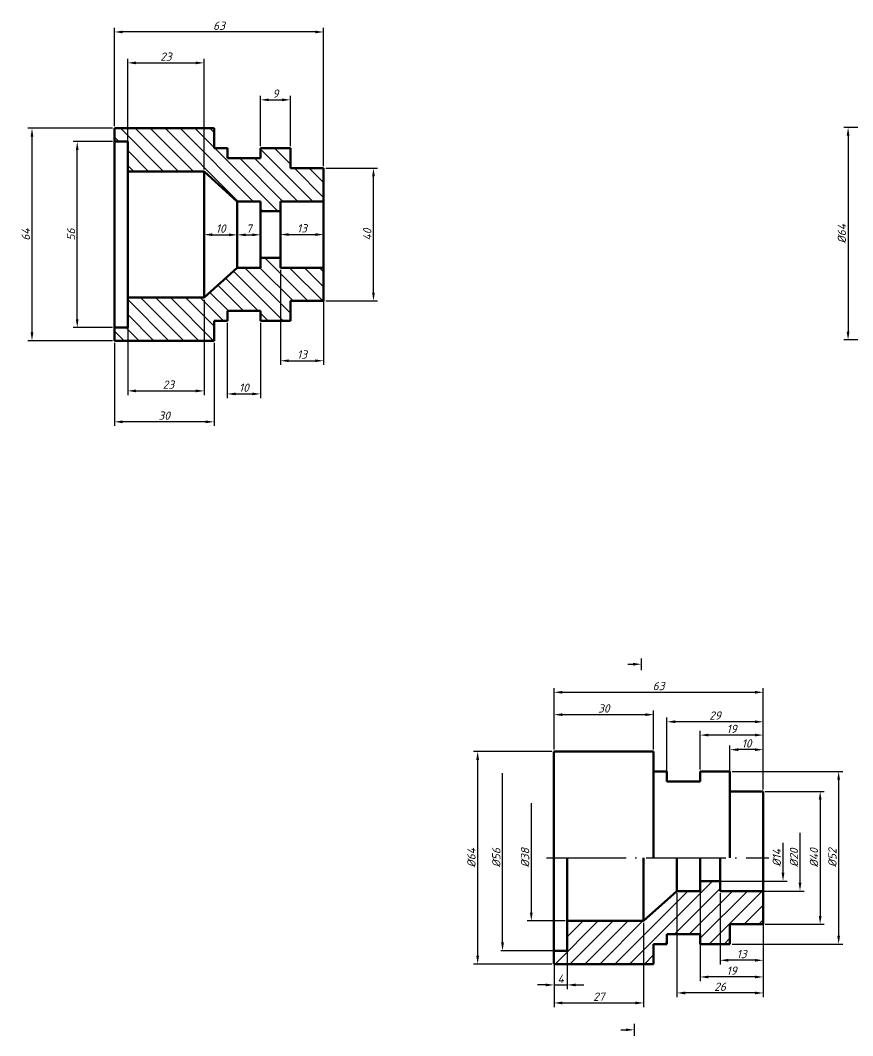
# Model space of a CAD drawing. Header units: millimetres. Extents: x 1713 to 2649, y 1703 to 2009.
# Drawn here: x 2142.7 to 2393.4, y 1703.1 to 2009 of the extents above; entities that cross this region are included whole.
import ezdxf

# ---------------------------------------------------------------- set-up
doc = ezdxf.new("R2010")
doc.units = ezdxf.units.MM
doc.linetypes.add('ACAD_ISO04W100', pattern=[30, 24, -3, 0, -3])
doc.linetypes.add('штриховая2', pattern=[9.525, 6.35, -3.175])
doc.styles.get("Standard").update_dxf_attribs({"font": 'isocpeui.ttf'})
doc.dimstyles.new('ISO-25', dxfattribs={"dimtxt": 2.5, "dimasz": 2.5, "dimexe": 1.25, "dimexo": 0.625, "dimtad": 1, "dimtxsty": 'Standard', "dimcen": 2.5, "dimadec": 0, "dimazin": 0, "dimtfac": 1, "dimtmove": 0, "dimatfit": 3, "dimfxl": 1, "dimarcsym": 0})

# ---------------------------------------------------------------- blocks, each defined once
blk = doc.blocks.new('*D7')
at = {"color": 0, "lineweight": -2, "transparency": 16777216}
for p, q in [((2170.41, 1976.45), (2144.96, 1976.45)), ((2146.21, 1914.95), (2146.21, 1973.95)), ((2170.41, 1912.45), (2144.96, 1912.45))]:
    blk.add_line(p, q, dxfattribs=at)
at = {"color": 0, "transparency": 16777216}
for points in [[(2145.79, 1973.95), (2146.62, 1973.95), (2146.21, 1976.45)], [(2145.79, 1914.95), (2146.62, 1914.95), (2146.21, 1912.45)]]:
    blk.add_solid(points, dxfattribs=at)
at = {"layer": 'DEFPOINTS', "color": 0, "transparency": 16777216}
for p in [(2146.21, 1976.45), (2171.03, 1976.45), (2171.03, 1912.45)]:
    blk.add_point(p, dxfattribs=at)
at = {"color": 0, "transparency": 16777216, "insert": (2144.33, 1944.45), "char_height": 2.5, "attachment_point": 5, "rotation": 90}
blk.add_mtext('64', dxfattribs=at)
blk = doc.blocks.new('*D8')
at = {"color": 0, "lineweight": -2, "transparency": 16777216}
for p, q in [((2234.66, 1964.45), (2250.29, 1964.45)), ((2249.04, 1926.95), (2249.04, 1961.95)), ((2234.66, 1924.45), (2250.29, 1924.45))]:
    blk.add_line(p, q, dxfattribs=at)
at = {"color": 0, "transparency": 16777216}
for points in [[(2248.63, 1961.95), (2249.46, 1961.95), (2249.04, 1964.45)], [(2248.63, 1926.95), (2249.46, 1926.95), (2249.04, 1924.45)]]:
    blk.add_solid(points, dxfattribs=at)
at = {"layer": 'DEFPOINTS', "color": 0, "transparency": 16777216}
for p in [(2234.03, 1964.45), (2249.04, 1964.45), (2234.03, 1924.45)]:
    blk.add_point(p, dxfattribs=at)
at = {"color": 0, "transparency": 16777216, "insert": (2247.17, 1944.45), "char_height": 2.5, "attachment_point": 5, "rotation": 90}
blk.add_mtext('40', dxfattribs=at)
blk = doc.blocks.new('*D9')
at = {"color": 0, "lineweight": -2, "transparency": 16777216}
for p, q in [((2215.03, 1971.08), (2215.03, 1986.28)), ((2224.03, 1971.08), (2224.03, 1986.28)), ((2217.53, 1985.03), (2221.53, 1985.03))]:
    blk.add_line(p, q, dxfattribs=at)
at = {"color": 0, "transparency": 16777216}
for points in [[(2217.53, 1985.45), (2217.53, 1984.62), (2215.03, 1985.03)], [(2221.53, 1985.45), (2221.53, 1984.62), (2224.03, 1985.03)]]:
    blk.add_solid(points, dxfattribs=at)
at = {"layer": 'DEFPOINTS', "color": 0, "transparency": 16777216}
for p in [(2224.03, 1985.03), (2215.03, 1970.45), (2224.03, 1970.45)]:
    blk.add_point(p, dxfattribs=at)
at = {"color": 0, "transparency": 16777216, "insert": (2219.53, 1986.91), "char_height": 2.5, "attachment_point": 5}
blk.add_mtext('9', dxfattribs=at)
blk = doc.blocks.new('*D10')
at = {"color": 0, "lineweight": -2, "transparency": 16777216}
for p, q in [((2205.03, 1917.83), (2205.03, 1895.19)), ((2215.03, 1917.83), (2215.03, 1895.19)), ((2207.53, 1896.44), (2212.53, 1896.44))]:
    blk.add_line(p, q, dxfattribs=at)
at = {"color": 0, "transparency": 16777216}
for points in [[(2207.53, 1896.86), (2207.53, 1896.03), (2205.03, 1896.44)], [(2212.53, 1896.86), (2212.53, 1896.03), (2215.03, 1896.44)]]:
    blk.add_solid(points, dxfattribs=at)
at = {"layer": 'DEFPOINTS', "color": 0, "transparency": 16777216}
for p in [(2205.03, 1918.45), (2215.03, 1918.45), (2215.03, 1896.44)]:
    blk.add_point(p, dxfattribs=at)
at = {"color": 0, "transparency": 16777216, "insert": (2210.03, 1898.32), "char_height": 2.5, "attachment_point": 5}
blk.add_mtext('10', dxfattribs=at)
blk = doc.blocks.new('*D11')
at = {"color": 0, "lineweight": -2, "transparency": 16777216}
for p, q in [((2171.03, 1911.83), (2171.03, 1886.79)), ((2201.03, 1911.83), (2201.03, 1886.79)), ((2198.53, 1888.04), (2173.53, 1888.04))]:
    blk.add_line(p, q, dxfattribs=at)
at = {"color": 0, "transparency": 16777216}
for points in [[(2173.53, 1888.45), (2173.53, 1887.62), (2171.03, 1888.04)], [(2198.53, 1888.45), (2198.53, 1887.62), (2201.03, 1888.04)]]:
    blk.add_solid(points, dxfattribs=at)
at = {"layer": 'DEFPOINTS', "color": 0, "transparency": 16777216}
for p in [(2171.03, 1912.45), (2201.03, 1912.45), (2171.03, 1888.04)]:
    blk.add_point(p, dxfattribs=at)
at = {"color": 0, "transparency": 16777216, "insert": (2186.03, 1889.91), "char_height": 2.5, "attachment_point": 5}
blk.add_mtext('30', dxfattribs=at)
blk = doc.blocks.new('*D12')
at = {"color": 0, "lineweight": -2, "transparency": 16777216}
for p, q in [((2170.41, 1972.45), (2158.58, 1972.45)), ((2159.83, 1918.95), (2159.83, 1969.95)), ((2170.41, 1916.45), (2158.58, 1916.45))]:
    blk.add_line(p, q, dxfattribs=at)
at = {"color": 0, "transparency": 16777216}
for points in [[(2159.41, 1969.95), (2160.24, 1969.95), (2159.83, 1972.45)], [(2159.41, 1918.95), (2160.24, 1918.95), (2159.83, 1916.45)]]:
    blk.add_solid(points, dxfattribs=at)
at = {"layer": 'DEFPOINTS', "color": 0, "transparency": 16777216}
for p in [(2159.83, 1972.45), (2171.03, 1972.45), (2171.03, 1916.45)]:
    blk.add_point(p, dxfattribs=at)
at = {"color": 0, "transparency": 16777216, "insert": (2157.95, 1944.45), "char_height": 2.5, "attachment_point": 5, "rotation": 90}
blk.add_mtext('56', dxfattribs=at)
blk = doc.blocks.new('*D2')
at = {"color": 0, "lineweight": -2, "transparency": 16777216}
for p, q in [((2171.03, 1977.08), (2171.03, 2006.73)), ((2234.03, 1965.08), (2234.03, 2006.73)), ((2231.53, 2005.48), (2173.53, 2005.48))]:
    blk.add_line(p, q, dxfattribs=at)
at = {"color": 0, "transparency": 16777216}
for points in [[(2173.53, 2005.89), (2173.53, 2005.06), (2171.03, 2005.48)], [(2231.53, 2005.89), (2231.53, 2005.06), (2234.03, 2005.48)]]:
    blk.add_solid(points, dxfattribs=at)
at = {"layer": 'DEFPOINTS', "color": 0, "transparency": 16777216}
for p in [(2171.03, 2005.48), (2171.03, 1976.45), (2234.03, 1964.45)]:
    blk.add_point(p, dxfattribs=at)
at = {"color": 0, "transparency": 16777216, "insert": (2202.53, 2007.35), "char_height": 2.5, "attachment_point": 5}
blk.add_mtext('63', dxfattribs=at)
blk = doc.blocks.new('*D13')
at = {"color": 0, "lineweight": -2, "transparency": 16777216}
for p, q in [((2175.03, 1964.08), (2175.03, 1997.41)), ((2198.03, 1964.08), (2198.03, 1997.41)), ((2177.53, 1996.16), (2195.53, 1996.16))]:
    blk.add_line(p, q, dxfattribs=at)
at = {"color": 0, "transparency": 16777216}
for points in [[(2177.53, 1996.58), (2177.53, 1995.75), (2175.03, 1996.16)], [(2195.53, 1996.58), (2195.53, 1995.75), (2198.03, 1996.16)]]:
    blk.add_solid(points, dxfattribs=at)
at = {"layer": 'DEFPOINTS', "color": 0, "transparency": 16777216}
for p in [(2198.03, 1996.16), (2175.03, 1963.45), (2198.03, 1963.45)]:
    blk.add_point(p, dxfattribs=at)
at = {"color": 0, "transparency": 16777216, "insert": (2186.53, 1998.04), "char_height": 2.5, "attachment_point": 5}
blk.add_mtext('23', dxfattribs=at)
blk = doc.blocks.new('*D3')
at = {"color": 0, "lineweight": -2, "transparency": 16777216}
for p, q in [((2221.03, 1933.83), (2221.03, 1905.19)), ((2234.03, 1933.83), (2234.03, 1905.19)), ((2223.53, 1906.44), (2231.53, 1906.44))]:
    blk.add_line(p, q, dxfattribs=at)
at = {"color": 0, "transparency": 16777216}
for points in [[(2223.53, 1906.85), (2223.53, 1906.02), (2221.03, 1906.44)], [(2231.53, 1906.85), (2231.53, 1906.02), (2234.03, 1906.44)]]:
    blk.add_solid(points, dxfattribs=at)
at = {"layer": 'DEFPOINTS', "color": 0, "transparency": 16777216}
for p in [(2221.03, 1934.45), (2234.03, 1934.45), (2234.03, 1906.44)]:
    blk.add_point(p, dxfattribs=at)
at = {"color": 0, "transparency": 16777216, "insert": (2227.53, 1908.31), "char_height": 2.5, "attachment_point": 5}
blk.add_mtext('13', dxfattribs=at)
blk = doc.blocks.new('*D4')
at = {"color": 0, "lineweight": -2, "transparency": 16777216}
for p, q in [((2208.03, 1943.83), (2208.03, 1943.12)), ((2210.53, 1944.37), (2212.53, 1944.37)), ((2215.03, 1943.83), (2215.03, 1943.12))]:
    blk.add_line(p, q, dxfattribs=at)
at = {"color": 0, "transparency": 16777216}
for points in [[(2210.53, 1944.79), (2210.53, 1943.96), (2208.03, 1944.37)], [(2212.53, 1944.79), (2212.53, 1943.96), (2215.03, 1944.37)]]:
    blk.add_solid(points, dxfattribs=at)
at = {"layer": 'DEFPOINTS', "color": 0, "transparency": 16777216}
for p in [(2208.03, 1944.45), (2215.03, 1944.45), (2215.03, 1944.37)]:
    blk.add_point(p, dxfattribs=at)
at = {"color": 0, "transparency": 16777216, "insert": (2211.53, 1946.26), "char_height": 2.5, "attachment_point": 5}
blk.add_mtext('7', dxfattribs=at)
blk = doc.blocks.new('*D5')
at = {"color": 0, "lineweight": -2, "transparency": 16777216}
for p, q in [((2221.03, 1945.08), (2221.03, 1945.7)), ((2234.03, 1945.08), (2234.03, 1945.7)), ((2223.53, 1944.45), (2231.53, 1944.45))]:
    blk.add_line(p, q, dxfattribs=at)
at = {"color": 0, "transparency": 16777216}
for points in [[(2223.53, 1944.87), (2223.53, 1944.04), (2221.03, 1944.45)], [(2231.53, 1944.87), (2231.53, 1944.04), (2234.03, 1944.45)]]:
    blk.add_solid(points, dxfattribs=at)
at = {"layer": 'DEFPOINTS', "color": 0, "transparency": 16777216}
for p in [(2221.03, 1944.45), (2234.03, 1944.45), (2234.03, 1944.45)]:
    blk.add_point(p, dxfattribs=at)
at = {"color": 0, "transparency": 16777216, "insert": (2227.53, 1946.33), "char_height": 2.5, "attachment_point": 5}
blk.add_mtext('13', dxfattribs=at)
blk = doc.blocks.new('*D1')
at = {"color": 0, "lineweight": -2, "transparency": 16777216}
for p, q in [((2175.03, 1924.83), (2175.03, 1896.1)), ((2198.03, 1924.83), (2198.03, 1896.1)), ((2177.53, 1897.35), (2195.53, 1897.35))]:
    blk.add_line(p, q, dxfattribs=at)
at = {"color": 0, "transparency": 16777216}
for points in [[(2177.53, 1897.77), (2177.53, 1896.93), (2175.03, 1897.35)], [(2195.53, 1897.77), (2195.53, 1896.93), (2198.03, 1897.35)]]:
    blk.add_solid(points, dxfattribs=at)
at = {"layer": 'DEFPOINTS', "color": 0, "transparency": 16777216}
for p in [(2175.03, 1925.45), (2198.03, 1925.45), (2198.03, 1897.35)]:
    blk.add_point(p, dxfattribs=at)
at = {"color": 0, "transparency": 16777216, "insert": (2187.29, 1899.23), "char_height": 2.5, "attachment_point": 5}
blk.add_mtext('23', dxfattribs=at)
blk = doc.blocks.new('*D6')
at = {"color": 0, "lineweight": -2, "transparency": 16777216}
for p, q in [((2198.03, 1943.83), (2198.02, 1943.18)), ((2200.53, 1944.41), (2205.53, 1944.37)), ((2208.03, 1943.75), (2208.02, 1943.1))]:
    blk.add_line(p, q, dxfattribs=at)
at = {"color": 0, "transparency": 16777216}
for points in [[(2200.54, 1944.83), (2200.53, 1943.99), (2198.03, 1944.43)], [(2205.54, 1944.78), (2205.53, 1943.95), (2208.03, 1944.35)]]:
    blk.add_solid(points, dxfattribs=at)
at = {"layer": 'DEFPOINTS', "color": 0, "transparency": 16777216}
for p in [(2198.03, 1944.45), (2208.03, 1944.37), (2208.03, 1944.35)]:
    blk.add_point(p, dxfattribs=at)
at = {"color": 0, "transparency": 16777216, "insert": (2203.05, 1946.26), "char_height": 2.5, "attachment_point": 5, "rotation": 359.5264}
blk.add_mtext('10', dxfattribs=at)
blk = doc.blocks.new('*D17')
at = {"color": 0, "lineweight": -2, "transparency": 16777216}
for p, q in [((2414.34, 1976.7), (2390.72, 1976.7)), ((2391.97, 1974.2), (2391.97, 1915.2)), ((2414.34, 1912.7), (2390.72, 1912.7))]:
    blk.add_line(p, q, dxfattribs=at)
at = {"color": 0, "transparency": 16777216}
for points in [[(2391.55, 1974.2), (2392.38, 1974.2), (2391.97, 1976.7)], [(2391.55, 1915.2), (2392.38, 1915.2), (2391.97, 1912.7)]]:
    blk.add_solid(points, dxfattribs=at)
at = {"layer": 'DEFPOINTS', "color": 0, "transparency": 16777216}
for p in [(2414.96, 1976.7), (2391.97, 1912.7), (2414.96, 1912.7)]:
    blk.add_point(p, dxfattribs=at)
at = {"color": 0, "transparency": 16777216, "insert": (2390.09, 1944.7), "char_height": 2.5, "attachment_point": 5, "rotation": 90}
blk.add_mtext('%%C64', dxfattribs=at)
blk = doc.blocks.new('*D29')
at = {"color": 0, "lineweight": -2, "transparency": 16777216}
for p, q in [((2303.41, 1789.32), (2303.41, 1801.07)), ((2305.91, 1799.82), (2330.91, 1799.82)), ((2333.41, 1789.32), (2333.41, 1801.07))]:
    blk.add_line(p, q, dxfattribs=at)
at = {"color": 0, "transparency": 16777216}
for points in [[(2305.91, 1800.23), (2305.91, 1799.4), (2303.41, 1799.82)], [(2330.91, 1800.23), (2330.91, 1799.4), (2333.41, 1799.82)]]:
    blk.add_solid(points, dxfattribs=at)
at = {"layer": 'DEFPOINTS', "color": 0, "transparency": 16777216}
for p in [(2333.41, 1799.82), (2303.41, 1788.7), (2333.41, 1788.7)]:
    blk.add_point(p, dxfattribs=at)
at = {"color": 0, "transparency": 16777216, "insert": (2318.41, 1801.69), "char_height": 2.5, "attachment_point": 5}
blk.add_mtext('30', dxfattribs=at)
blk = doc.blocks.new('*D30')
at = {"color": 0, "lineweight": -2, "transparency": 16777216}
for p, q in [((2356.41, 1777.32), (2356.41, 1790.53)), ((2366.41, 1777.32), (2366.41, 1790.53)), ((2363.91, 1789.28), (2358.91, 1789.28))]:
    blk.add_line(p, q, dxfattribs=at)
at = {"color": 0, "transparency": 16777216}
for points in [[(2358.91, 1789.69), (2358.91, 1788.86), (2356.41, 1789.28)], [(2363.91, 1789.69), (2363.91, 1788.86), (2366.41, 1789.28)]]:
    blk.add_solid(points, dxfattribs=at)
at = {"layer": 'DEFPOINTS', "color": 0, "transparency": 16777216}
for p in [(2356.41, 1789.28), (2356.41, 1776.7), (2366.41, 1776.7)]:
    blk.add_point(p, dxfattribs=at)
at = {"color": 0, "transparency": 16777216, "insert": (2361.41, 1791.15), "char_height": 2.5, "attachment_point": 5}
blk.add_mtext('10', dxfattribs=at)
blk = doc.blocks.new('*D31')
at = {"color": 0, "lineweight": -2, "transparency": 16777216}
for p, q in [((2367.03, 1776.7), (2384.81, 1776.7)), ((2383.56, 1774.2), (2383.56, 1739.2)), ((2367.03, 1736.7), (2384.81, 1736.7))]:
    blk.add_line(p, q, dxfattribs=at)
at = {"color": 0, "transparency": 16777216}
for points in [[(2383.15, 1774.2), (2383.98, 1774.2), (2383.56, 1776.7)], [(2383.15, 1739.2), (2383.98, 1739.2), (2383.56, 1736.7)]]:
    blk.add_solid(points, dxfattribs=at)
at = {"layer": 'DEFPOINTS', "color": 0, "transparency": 16777216}
for p in [(2366.41, 1776.7), (2366.41, 1736.7), (2383.56, 1736.7)]:
    blk.add_point(p, dxfattribs=at)
at = {"color": 0, "transparency": 16777216, "insert": (2381.69, 1756.7), "char_height": 2.5, "attachment_point": 5, "rotation": 90}
blk.add_mtext('%%C40', dxfattribs=at)
blk = doc.blocks.new('*D32')
at = {"color": 0, "lineweight": -2, "transparency": 16777216}
for p, q in [((2302.78, 1788.7), (2279.16, 1788.7)), ((2280.41, 1786.2), (2280.41, 1727.2)), ((2302.78, 1724.7), (2279.16, 1724.7))]:
    blk.add_line(p, q, dxfattribs=at)
at = {"color": 0, "transparency": 16777216}
for points in [[(2280, 1786.2), (2280.83, 1786.2), (2280.41, 1788.7)], [(2280, 1727.2), (2280.83, 1727.2), (2280.41, 1724.7)]]:
    blk.add_solid(points, dxfattribs=at)
at = {"layer": 'DEFPOINTS', "color": 0, "transparency": 16777216}
for p in [(2303.41, 1788.7), (2280.41, 1724.7), (2303.41, 1724.7)]:
    blk.add_point(p, dxfattribs=at)
at = {"color": 0, "transparency": 16777216, "insert": (2278.54, 1756.7), "char_height": 2.5, "attachment_point": 5, "rotation": 90}
blk.add_mtext('%%C64', dxfattribs=at)
blk = doc.blocks.new('*D33')
at = {"color": 0, "lineweight": -2, "transparency": 16777216}
for p, q in [((2347.41, 1783.32), (2347.41, 1794.92)), ((2363.91, 1793.67), (2349.91, 1793.67)), ((2366.41, 1777.32), (2366.41, 1794.92))]:
    blk.add_line(p, q, dxfattribs=at)
at = {"color": 0, "transparency": 16777216}
for points in [[(2349.91, 1794.08), (2349.91, 1793.25), (2347.41, 1793.67)], [(2363.91, 1794.08), (2363.91, 1793.25), (2366.41, 1793.67)]]:
    blk.add_solid(points, dxfattribs=at)
at = {"layer": 'DEFPOINTS', "color": 0, "transparency": 16777216}
for p in [(2347.41, 1793.67), (2347.41, 1782.7), (2366.41, 1776.7)]:
    blk.add_point(p, dxfattribs=at)
at = {"color": 0, "transparency": 16777216, "insert": (2356.91, 1795.54), "char_height": 2.5, "attachment_point": 5}
blk.add_mtext('19', dxfattribs=at)
blk = doc.blocks.new('*D27')
at = {"color": 0, "lineweight": -2, "transparency": 16777216}
for p, q in [((2337.41, 1780.32), (2337.41, 1798.93)), ((2366.41, 1777.32), (2366.41, 1798.93)), ((2363.91, 1797.68), (2339.91, 1797.68))]:
    blk.add_line(p, q, dxfattribs=at)
at = {"color": 0, "transparency": 16777216}
for points in [[(2339.91, 1798.1), (2339.91, 1797.26), (2337.41, 1797.68)], [(2363.91, 1798.1), (2363.91, 1797.26), (2366.41, 1797.68)]]:
    blk.add_solid(points, dxfattribs=at)
at = {"layer": 'DEFPOINTS', "color": 0, "transparency": 16777216}
for p in [(2337.41, 1797.68), (2337.41, 1779.7), (2366.41, 1776.7)]:
    blk.add_point(p, dxfattribs=at)
at = {"color": 0, "transparency": 16777216, "insert": (2351.91, 1799.55), "char_height": 2.5, "attachment_point": 5}
blk.add_mtext('29', dxfattribs=at)
blk = doc.blocks.new('*D34')
at = {"color": 0, "lineweight": -2, "transparency": 16777216}
for p, q in [((2303.41, 1728.07), (2303.41, 1717.15)), ((2307.41, 1728.07), (2307.41, 1717.15)), ((2300.91, 1718.4), (2298.41, 1718.4)), ((2303.41, 1718.4), (2307.41, 1718.4)), ((2309.91, 1718.4), (2312.41, 1718.4))]:
    blk.add_line(p, q, dxfattribs=at)
at = {"color": 0, "transparency": 16777216}
for points in [[(2300.91, 1718.81), (2300.91, 1717.98), (2303.41, 1718.4)], [(2309.91, 1718.81), (2309.91, 1717.98), (2307.41, 1718.4)]]:
    blk.add_solid(points, dxfattribs=at)
at = {"layer": 'DEFPOINTS', "color": 0, "transparency": 16777216}
for p in [(2303.41, 1728.7), (2307.41, 1728.7), (2307.41, 1718.4)]:
    blk.add_point(p, dxfattribs=at)
at = {"color": 0, "transparency": 16777216, "insert": (2305.41, 1720.27), "char_height": 2.5, "attachment_point": 5}
blk.add_mtext('4', dxfattribs=at)
blk = doc.blocks.new('*D35')
at = {"color": 0, "lineweight": -2, "transparency": 16777216}
for p, q in [((2330.41, 1737.07), (2330.41, 1711.72)), ((2303.41, 1728.07), (2303.41, 1711.72)), ((2305.91, 1712.97), (2327.91, 1712.97))]:
    blk.add_line(p, q, dxfattribs=at)
at = {"color": 0, "transparency": 16777216}
for points in [[(2305.91, 1713.39), (2305.91, 1712.56), (2303.41, 1712.97)], [(2327.91, 1713.39), (2327.91, 1712.56), (2330.41, 1712.97)]]:
    blk.add_solid(points, dxfattribs=at)
at = {"layer": 'DEFPOINTS', "color": 0, "transparency": 16777216}
for p in [(2330.41, 1737.7), (2303.41, 1728.7), (2330.41, 1712.97)]:
    blk.add_point(p, dxfattribs=at)
at = {"color": 0, "transparency": 16777216, "insert": (2316.91, 1714.86), "char_height": 2.5, "attachment_point": 5}
blk.add_mtext('27', dxfattribs=at)
blk = doc.blocks.new('*D36')
at = {"color": 0, "lineweight": -2, "transparency": 16777216}
for p, q in [((2353.41, 1746.07), (2353.41, 1724.58)), ((2366.41, 1746.07), (2366.41, 1724.58)), ((2363.91, 1725.83), (2355.91, 1725.83))]:
    blk.add_line(p, q, dxfattribs=at)
at = {"color": 0, "transparency": 16777216}
for points in [[(2355.91, 1726.24), (2355.91, 1725.41), (2353.41, 1725.83)], [(2363.91, 1726.24), (2363.91, 1725.41), (2366.41, 1725.83)]]:
    blk.add_solid(points, dxfattribs=at)
at = {"layer": 'DEFPOINTS', "color": 0, "transparency": 16777216}
for p in [(2353.41, 1746.7), (2366.41, 1746.7), (2353.41, 1725.83)]:
    blk.add_point(p, dxfattribs=at)
at = {"color": 0, "transparency": 16777216, "insert": (2359.91, 1727.7), "char_height": 2.5, "attachment_point": 5}
blk.add_mtext('13', dxfattribs=at)
blk = doc.blocks.new('*D37')
at = {"color": 0, "lineweight": -2, "transparency": 16777216}
for p, q in [((2347.41, 1749.07), (2347.41, 1719.56)), ((2366.41, 1746.07), (2366.41, 1719.56)), ((2363.91, 1720.81), (2349.91, 1720.81))]:
    blk.add_line(p, q, dxfattribs=at)
at = {"color": 0, "transparency": 16777216}
for points in [[(2349.91, 1721.22), (2349.91, 1720.39), (2347.41, 1720.81)], [(2363.91, 1721.22), (2363.91, 1720.39), (2366.41, 1720.81)]]:
    blk.add_solid(points, dxfattribs=at)
at = {"layer": 'DEFPOINTS', "color": 0, "transparency": 16777216}
for p in [(2347.41, 1749.7), (2366.41, 1746.7), (2347.41, 1720.81)]:
    blk.add_point(p, dxfattribs=at)
at = {"color": 0, "transparency": 16777216, "insert": (2356.91, 1722.68), "char_height": 2.5, "attachment_point": 5}
blk.add_mtext('19', dxfattribs=at)
blk = doc.blocks.new('*D38')
at = {"color": 0, "lineweight": -2, "transparency": 16777216}
for p, q in [((2340.41, 1746.07), (2340.41, 1714.74)), ((2366.41, 1746.07), (2366.41, 1714.74)), ((2363.91, 1715.99), (2342.91, 1715.99))]:
    blk.add_line(p, q, dxfattribs=at)
at = {"color": 0, "transparency": 16777216}
for points in [[(2342.91, 1716.4), (2342.91, 1715.57), (2340.41, 1715.99)], [(2363.91, 1716.4), (2363.91, 1715.57), (2366.41, 1715.99)]]:
    blk.add_solid(points, dxfattribs=at)
at = {"layer": 'DEFPOINTS', "color": 0, "transparency": 16777216}
for p in [(2340.41, 1746.7), (2366.41, 1746.7), (2340.41, 1715.99)]:
    blk.add_point(p, dxfattribs=at)
at = {"color": 0, "transparency": 16777216, "insert": (2353.41, 1717.86), "char_height": 2.5, "attachment_point": 5}
blk.add_mtext('26', dxfattribs=at)
blk = doc.blocks.new('*D28')
at = {"color": 0, "lineweight": -2, "transparency": 16777216}
for p, q in [((2303.41, 1789.32), (2303.41, 1807.81)), ((2366.41, 1777.32), (2366.41, 1807.81)), ((2305.91, 1806.56), (2363.91, 1806.56))]:
    blk.add_line(p, q, dxfattribs=at)
at = {"color": 0, "transparency": 16777216}
for points in [[(2305.91, 1806.98), (2305.91, 1806.14), (2303.41, 1806.56)], [(2363.91, 1806.98), (2363.91, 1806.14), (2366.41, 1806.56)]]:
    blk.add_solid(points, dxfattribs=at)
at = {"layer": 'DEFPOINTS', "color": 0, "transparency": 16777216}
for p in [(2366.41, 1806.56), (2303.41, 1788.7), (2366.41, 1776.7)]:
    blk.add_point(p, dxfattribs=at)
at = {"color": 0, "transparency": 16777216, "insert": (2334.91, 1808.44), "char_height": 2.5, "attachment_point": 5}
blk.add_mtext('63', dxfattribs=at)
blk = doc.blocks.new('*D39')
at = {"color": 0, "lineweight": -2, "transparency": 16777216}
for p, q in [((2357.03, 1782.7), (2390.38, 1782.7)), ((2389.13, 1780.2), (2389.13, 1733.2)), ((2357.03, 1730.7), (2390.38, 1730.7))]:
    blk.add_line(p, q, dxfattribs=at)
at = {"color": 0, "transparency": 16777216}
for points in [[(2388.71, 1780.2), (2389.54, 1780.2), (2389.13, 1782.7)], [(2388.71, 1733.2), (2389.54, 1733.2), (2389.13, 1730.7)]]:
    blk.add_solid(points, dxfattribs=at)
at = {"layer": 'DEFPOINTS', "color": 0, "transparency": 16777216}
for p in [(2356.41, 1782.7), (2356.41, 1730.7), (2389.13, 1730.7)]:
    blk.add_point(p, dxfattribs=at)
at = {"color": 0, "transparency": 16777216, "insert": (2387.25, 1756.7), "char_height": 2.5, "attachment_point": 5, "rotation": 90}
blk.add_mtext('%%C52', dxfattribs=at)

msp = doc.modelspace()

# ---------------------------------------------------------------- hatches: boundary and pattern name
h = msp.add_hatch()
h.set_pattern_fill('ANSI31', color=256, angle=90)
h.set_pattern_definition([(135, (4125.3945, 198.989), (-2.245064, -2.245064), [])])
h.paths.add_polyline_path([(2175.0333, 1925.45443), (2175.0333, 1916.45443), (2171.0333, 1916.45443), (2171.0333, 1912.45443), (2201.0333, 1912.45443), (2201.0333, 1918.45443), (2205.0333, 1918.45443), (2205.0333, 1921.45443), (2215.0333, 1921.45443), (2215.0333, 1918.45443), (2224.0333, 1918.45443), (2224.0333, 1924.45443), (2234.0333, 1924.45443), (2234.0333, 1934.45443), (2221.0333, 1934.45443), (2221.0333, 1937.45443), (2215.0333, 1937.45443), (2215.0333, 1934.45443), (2208.0333, 1934.45443), (2198.0333, 1925.45443)])
h.paths.add_polyline_path([(2171.0333, 1976.45443), (2171.0333, 1972.45443), (2175.0333, 1972.45443), (2175.0333, 1963.45443), (2198.0333, 1963.45443), (2208.0333, 1954.45443), (2215.0333, 1954.45443), (2215.0333, 1951.45443), (2221.0333, 1951.45443), (2221.0333, 1954.45443), (2234.0333, 1954.45443), (2234.0333, 1964.45443), (2224.0333, 1964.45443), (2224.0333, 1970.45443), (2215.0333, 1970.45443), (2215.0333, 1967.45443), (2205.0333, 1967.45443), (2205.0333, 1970.45443), (2201.0333, 1970.45443), (2201.0333, 1976.45443)])
at = {"linetype": 'штриховая2'}
h = msp.add_hatch(dxfattribs=at)
h.set_pattern_fill('ANSI31', color=256)
h.set_pattern_definition([(45, (1230.5362, 1576.4668), (-2.245064, 2.245064), [])])
h.paths.add_polyline_path([(2366.40777, 1746.69618), (2353.40777, 1746.69618), (2353.40777, 1749.69618), (2347.40777, 1749.69618), (2347.40777, 1746.69618), (2340.40777, 1746.69618), (2330.40777, 1737.69618), (2307.40777, 1737.69618), (2307.40777, 1728.69618), (2303.40777, 1728.69618), (2303.40777, 1724.69618), (2333.40777, 1724.69618), (2333.40777, 1730.69618), (2337.40777, 1730.69618), (2337.40777, 1733.69618), (2347.40777, 1733.69618), (2347.40777, 1730.69618), (2356.40777, 1730.69618), (2356.40777, 1736.69618), (2366.40777, 1736.69618)])

# ---------------------------------------------------------------- linework, layer by layer
at = {"lineweight": 50}
for p, q in [((2171.0333, 1976.45443), (2201.0333, 1976.45443)), ((2171.0333, 1976.45443), (2171.0333, 1972.45443)), ((2171.0333, 1976.45443), (2171.0333, 1972.45443)), ((2201.0333, 1976.45443), (2201.0333, 1970.45443)), ((2171.0333, 1916.45443), (2171.0333, 1972.45443)), ((2171.0333, 1972.45443), (2175.0333, 1972.45443)), ((2175.0333, 1972.45443), (2175.0333, 1963.45443)), ((2201.0333, 1970.45443), (2205.0333, 1970.45443)), ((2205.0333, 1970.45443), (2205.0333, 1967.45443)), ((2215.0333, 1967.45443), (2215.0333, 1970.45443)), ((2215.0333, 1970.45443), (2224.0333, 1970.45443)), ((2224.0333, 1970.45443), (2224.0333, 1964.45443)), ((2205.0333, 1967.45443), (2215.0333, 1967.45443)), ((2224.0333, 1964.45443), (2234.0333, 1964.45443)), ((2234.0333, 1964.45443), (2234.0333, 1954.45443)), ((2175.0333, 1963.45443), (2198.0333, 1963.45443)), ((2175.0333, 1925.45443), (2175.0333, 1963.45443)), ((2208.0333, 1954.45443), (2198.0333, 1963.45443)), ((2198.0333, 1925.45443), (2198.0333, 1963.45443)), ((2208.0333, 1934.45443), (2208.0333, 1954.45443)), ((2208.0333, 1954.45443), (2215.0333, 1954.45443)), ((2215.0333, 1954.45443), (2215.0333, 1951.45443)), ((2234.0333, 1954.45443), (2221.0333, 1954.45443)), ((2221.0333, 1951.45443), (2221.0333, 1954.45443)), ((2234.0333, 1934.45443), (2234.0333, 1954.45443)), ((2215.0333, 1951.45443), (2221.0333, 1951.45443)), ((2215.0333, 1937.45443), (2215.0333, 1951.45443)), ((2221.0333, 1937.45443), (2221.0333, 1951.45443)), ((2215.0333, 1934.45443), (2215.0333, 1937.45443)), ((2215.0333, 1937.45443), (2221.0333, 1937.45443)), ((2221.0333, 1937.45443), (2221.0333, 1934.45443)), ((2198.0333, 1925.45443), (2208.0333, 1934.45443)), ((2208.0333, 1934.45443), (2215.0333, 1934.45443)), ((2234.0333, 1934.45443), (2221.0333, 1934.45443)), ((2234.0333, 1924.45443), (2234.0333, 1934.45443)), ((2175.0333, 1925.45443), (2198.0333, 1925.45443)), ((2175.0333, 1916.45443), (2175.0333, 1925.45443)), ((2224.0333, 1918.45443), (2224.0333, 1924.45443)), ((2224.0333, 1924.45443), (2234.0333, 1924.45443)), ((2205.0333, 1918.45443), (2205.0333, 1921.45443)), ((2205.0333, 1921.45443), (2215.0333, 1921.45443)), ((2215.0333, 1921.45443), (2215.0333, 1918.45443)), ((2201.0333, 1912.45443), (2201.0333, 1918.45443)), ((2201.0333, 1918.45443), (2205.0333, 1918.45443)), ((2215.0333, 1918.45443), (2224.0333, 1918.45443)), ((2171.0333, 1912.45443), (2171.0333, 1916.45443)), ((2171.0333, 1916.45443), (2175.0333, 1916.45443)), ((2171.0333, 1912.45443), (2201.0333, 1912.45443)), ((2303.40777, 1788.69618), (2333.40777, 1788.69618)), ((2303.40777, 1788.69618), (2303.40777, 1784.69618)), ((2303.40777, 1788.69618), (2303.40777, 1784.69618)), ((2333.40777, 1788.69618), (2333.40777, 1782.69618)), ((2303.40777, 1728.69618), (2303.40777, 1784.69618)), ((2333.40777, 1782.69618), (2337.40777, 1782.69618)), ((2333.40777, 1782.69618), (2333.40777, 1756.69618)), ((2337.40777, 1782.69618), (2337.40777, 1779.69618)), ((2347.40777, 1779.69618), (2347.40777, 1782.69618)), ((2347.40777, 1782.69618), (2356.40777, 1782.69618)), ((2356.40777, 1782.69618), (2356.40777, 1776.69618)), ((2337.40777, 1779.69618), (2347.40777, 1779.69618)), ((2356.40777, 1776.69618), (2366.40777, 1776.69618)), ((2356.40777, 1776.69618), (2356.40777, 1756.69618)), ((2366.40777, 1776.69618), (2366.40777, 1766.69618)), ((2366.40777, 1746.69618), (2366.40777, 1766.69618)), ((2307.40777, 1737.69618), (2307.40777, 1756.69618)), ((2330.40777, 1737.69618), (2330.40777, 1756.69618)), ((2340.40777, 1746.69618), (2340.40777, 1756.69618)), ((2347.40777, 1749.69618), (2347.40777, 1756.69618)), ((2353.40777, 1749.69618), (2353.40777, 1756.69618)), ((2347.40777, 1746.69618), (2347.40777, 1749.69618)), ((2347.40777, 1749.69618), (2353.40777, 1749.69618)), ((2353.40777, 1749.69618), (2353.40777, 1746.69618)), ((2330.40777, 1737.69618), (2340.40777, 1746.69618)), ((2340.40777, 1746.69618), (2347.40777, 1746.69618)), ((2366.40777, 1746.69618), (2353.40777, 1746.69618)), ((2366.40777, 1736.69618), (2366.40777, 1746.69618)), ((2307.40777, 1737.69618), (2330.40777, 1737.69618)), ((2307.40777, 1728.69618), (2307.40777, 1737.69618)), ((2356.40777, 1730.69618), (2356.40777, 1736.69618)), ((2356.40777, 1736.69618), (2366.40777, 1736.69618)), ((2337.40777, 1730.69618), (2337.40777, 1733.69618)), ((2337.40777, 1733.69618), (2347.40777, 1733.69618)), ((2347.40777, 1733.69618), (2347.40777, 1730.69618)), ((2303.40777, 1724.69618), (2303.40777, 1728.69618)), ((2303.40777, 1728.69618), (2307.40777, 1728.69618)), ((2333.40777, 1724.69618), (2333.40777, 1730.69618)), ((2333.40777, 1730.69618), (2337.40777, 1730.69618)), ((2347.40777, 1730.69618), (2356.40777, 1730.69618)), ((2303.40777, 1724.69618), (2333.40777, 1724.69618))]:
    msp.add_line(p, q, dxfattribs=at)
for p, q in [((2325.6483, 1815.02167), (2327.20178, 1815.02167)), ((2329.70178, 1816.7896), (2329.70178, 1813.25375)), ((2287.91082, 1731.19618), (2287.91082, 1782.19618)), ((2296.57622, 1773.19618), (2296.57622, 1740.19618)), ((2377.49062, 1764.19618), (2377.49062, 1749.19618)), ((2372.37781, 1752.19618), (2372.37781, 1761.19618)), ((2353.40777, 1749.69618), (2373.62781, 1749.69618)), ((2366.40777, 1746.69618), (2378.75106, 1746.69618)), ((2306.74263, 1737.69618), (2295.32622, 1737.69618)), ((2303.40777, 1728.69618), (2287.44335, 1728.69618)), ((2323.50027, 1704.88057), (2325.05375, 1704.88057)), ((2327.55375, 1706.64849), (2327.55375, 1703.11264))]:
    msp.add_line(p, q)
at = {"linetype": 'ACAD_ISO04W100'}
msp.add_line((2301.1005, 1756.69618), (2368.08837, 1756.69618), dxfattribs=at)
for points in [[(2327.20178, 1815.43834), (2327.20178, 1814.60501), (2329.70178, 1815.02167)], [(2371.96114, 1752.19618), (2372.79447, 1752.19618), (2372.37781, 1749.69618)], [(2377.07396, 1749.19618), (2377.90729, 1749.19618), (2377.49062, 1746.69618)], [(2296.15955, 1740.19618), (2296.99289, 1740.19618), (2296.57622, 1737.69618)], [(2287.49415, 1731.19618), (2288.32749, 1731.19618), (2287.91082, 1728.69618)], [(2325.05375, 1705.29723), (2325.05375, 1704.4639), (2327.55375, 1704.88057)]]:
    msp.add_solid(points)

# ---------------------------------------------------------------- texts
at = {"char_height": 2.5, "attachment_point": 5, "rotation": 90}
for s, insert in [('%%C56', (2286.03582, 1756.69618)), ('%%C38', (2294.70122, 1756.69618)), ('%%C14', (2370.50281, 1756.69618)), ('%%C20', (2375.68167, 1756.69618))]:
    msp.add_mtext(s, dxfattribs=dict(at, insert=insert))

# ---------------------------------------------------------------- dimensions: what is measured, and where the dimension line sits
for base, p1, p2, angle, picture, middle in [((2171.0333, 2005.47645), (2234.0333, 1964.45443), (2171.0333, 1976.45443), 180, '*D2', (2202.5333, 2007.35145)), ((2198.0333, 1996.16309), (2175.0333, 1963.45443), (2198.0333, 1963.45443), 180, '*D13', (2186.5333, 1998.03809)), ((2224.0333, 1985.0325), (2215.0333, 1970.45443), (2224.0333, 1970.45443), 180, '*D9', (2219.5333, 1986.9075)), ((2146.20506, 1976.45443), (2171.0333, 1912.45443), (2171.0333, 1976.45443), 90, '*D7', (2144.33006, 1944.45443)), ((2159.82597, 1972.45443), (2171.0333, 1916.45443), (2171.0333, 1972.45443), 90, '*D12', (2157.95097, 1944.45443)), ((2249.04299, 1964.45443), (2234.0333, 1924.45443), (2234.0333, 1964.45443), 90, '*D8', (2247.16799, 1944.45443)), ((2215.0333, 1944.37176), (2208.0333, 1944.45443), (2215.0333, 1944.45443), 180, '*D4', (2211.5333, 1946.26286)), ((2234.0333, 1944.45443), (2221.0333, 1944.45443), (2234.0333, 1944.45443), 180, '*D5', (2227.5333, 1946.32943)), ((2234.0333, 1906.43689), (2221.0333, 1934.45443), (2234.0333, 1934.45443), 180, '*D3', (2227.5333, 1908.31189)), ((2215.0333, 1896.44207), (2205.0333, 1918.45443), (2215.0333, 1918.45443), 180, '*D10', (2210.0333, 1898.31707)), ((2171.0333, 1888.03733), (2201.0333, 1912.45443), (2171.0333, 1912.45443), 180, '*D11', (2186.0333, 1889.91233))]:
    dim = msp.add_linear_dim(base=base, p1=p1, p2=p2, angle=angle, dimstyle='ISO-25')
    dim.commit()
    dim.dimension.update_dxf_attribs({"geometry": picture, "text_midpoint": middle})
for base, p1, p2, picture, middle in [((2391.96583, 1912.70405), (2414.96017, 1976.70405), (2414.96017, 1912.70405), '*D17', (2391.96583, 1944.70405)), ((2280.41343, 1724.69618), (2303.40777, 1788.69618), (2303.40777, 1724.69618), '*D32', (2280.41343, 1756.69618)), ((2389.12565, 1730.69618), (2356.40777, 1782.69618), (2356.40777, 1730.69618), '*D39', (2389.12565, 1756.69618)), ((2383.56306, 1736.69618), (2366.40777, 1776.69618), (2366.40777, 1736.69618), '*D31', (2383.56306, 1756.69618))]:
    dim = msp.add_linear_dim(base=base, p1=p1, p2=p2, angle=90, text='%%C<>', dimstyle='ISO-25')
    dim.commit()
    dim.dimension.update_dxf_attribs({"geometry": picture, "text_midpoint": middle, "dimtype": 160})
dim = msp.add_aligned_dim(p1=(2198.0333, 1944.45443), p2=(2208.0333, 1944.37176), distance=-0.02506, dimstyle='ISO-25')
dim.commit()
dim.dimension.update_dxf_attribs({"geometry": '*D6', "text_midpoint": (2203.04859, 1946.26298)})
dim = msp.add_linear_dim(base=(2198.0333, 1897.35069), p1=(2175.0333, 1925.45443), p2=(2198.0333, 1925.45443), angle=180, dimstyle='ISO-25')
dim.commit()
dim.dimension.update_dxf_attribs({"geometry": '*D1', "text_midpoint": (2187.29483, 1897.35069), "dimtype": 160})
for base, p1, p2, picture, middle in [((2366.40777, 1806.56114), (2303.40777, 1788.69618), (2366.40777, 1776.69618), '*D28', (2334.90777, 1808.43614)), ((2333.40777, 1799.81706), (2303.40777, 1788.69618), (2333.40777, 1788.69618), '*D29', (2318.40777, 1801.69206)), ((2337.40777, 1797.67969), (2366.40777, 1776.69618), (2337.40777, 1779.69618), '*D27', (2351.90777, 1799.55469)), ((2347.40777, 1793.66643), (2366.40777, 1776.69618), (2347.40777, 1782.69618), '*D33', (2356.90777, 1795.54143)), ((2347.40777, 1720.80622), (2366.40777, 1746.69618), (2347.40777, 1749.69618), '*D37', (2356.90777, 1722.68122)), ((2340.40777, 1715.98628), (2366.40777, 1746.69618), (2340.40777, 1746.69618), '*D38', (2353.40777, 1717.86128)), ((2353.40777, 1725.827), (2366.40777, 1746.69618), (2353.40777, 1746.69618), '*D36', (2359.90777, 1727.702)), ((2330.40777, 1712.97381), (2303.40777, 1728.69618), (2330.40777, 1737.69618), '*D35', (2316.90777, 1714.8649)), ((2307.40777, 1718.39625), (2303.40777, 1728.69618), (2307.40777, 1728.69618), '*D34', (2305.40777, 1720.27125))]:
    dim = msp.add_linear_dim(base=base, p1=p1, p2=p2, dimstyle='ISO-25')
    dim.commit()
    dim.dimension.update_dxf_attribs({"geometry": picture, "text_midpoint": middle})
dim = msp.add_linear_dim(base=(2356.40777, 1789.27693), p1=(2366.40777, 1776.69618), p2=(2356.40777, 1776.69618), dimstyle='ISO-25')
dim.commit()
dim.dimension.update_dxf_attribs({"geometry": '*D30', "text_midpoint": (2361.40777, 1789.27693), "dimtype": 160})

doc.saveas('drawing.dxf')
